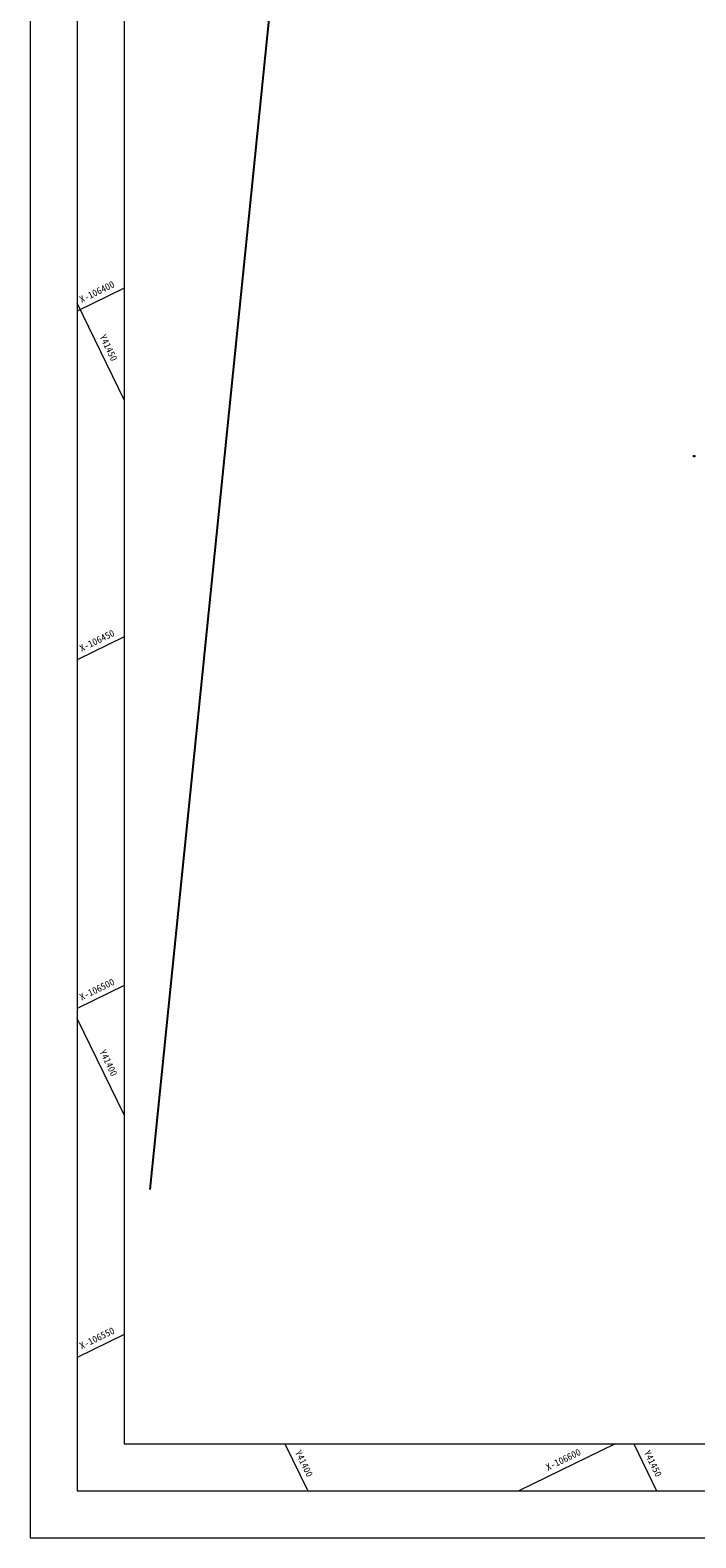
# Model space of a CAD drawing. Units: millimetres, scale not verified. Extents: x 0 to 478532, y 0 to 420999.
# Drawn here: x 0 to 106131, y 0 to 240476 of the extents above; entities that cross this region are included whole.
import ezdxf
from ezdxf.enums import TextEntityAlignment as Align

# ---------------------------------------------------------------- set-up
doc = ezdxf.new("R2010")
doc.units = ezdxf.units.MM
doc.header["$LTSCALE"] = 500
for name, color, linetype, lineweight in [('BGD-EXST', 7, 'Continuous', 13), ('BMK-1', 171, 'Continuous', 25), ('TTL', 7, 'Continuous', 13), ('TTL-FRAM', 7, 'Continuous', 13), ('TTL-LINE', 7, 'Continuous', 13)]:
    doc.layers.add(name, color=color, linetype=linetype, lineweight=lineweight)
doc.styles.add('ＭＳ ゴシック', font='')
doc.styles.get('ＭＳ ゴシック').set_extended_font_data('MS Gothic')

msp = doc.modelspace()

# ---------------------------------------------------------------- linework, layer by layer
at = {"layer": 'BGD-EXST'}
msp.add_circle((105869.2, 172529.1), 125, dxfattribs=at)
at = {"layer": 'BMK-1'}
msp.add_line((56179.9, 420999.1), (19072, 55585.4), dxfattribs=at)
at = {"layer": 'TTL'}
for p, q in [((0, 297000), (0, 0)), ((0, 0), (420500, 0))]:
    msp.add_line(p, q, dxfattribs=at)
msp.add_lwpolyline([(7500, 7500), (413000, 7500), (413000, 289500), (7500, 289500)], close=True, dxfattribs=at)
at = {"layer": 'TTL-FRAM'}
msp.add_lwpolyline([(15000, 15000), (405500, 15000), (405500, 282000), (15000, 282000)], close=True, dxfattribs=at)
at = {"layer": 'TTL-LINE'}
for p, q in [((15000, 199339), (7500, 195681)), ((15000, 181534.6), (7500, 196911.9)), ((15000, 143708.9), (7500, 140050.9)), ((15000, 88078.8), (7500, 84420.8)), ((15000, 67476), (7500, 82853.3)), ((15000, 32448.7), (7500, 28790.7)), ((40594.3, 15000), (44252.2, 7500)), ((93283.4, 15000), (77906.2, 7500)), ((96224.3, 15000), (99882.3, 7500))]:
    msp.add_line(p, q, dxfattribs=at)

# ---------------------------------------------------------------- texts
at = {"layer": 'TTL-LINE', "style": 'ＭＳ ゴシック'}
for s, rotation, p in [('X-106400', 26, (11030.8, 197959.4)), ('Y41450', 296, (11699.4, 189442.4)), ('X-106450', 26, (11030.8, 142329.3)), ('X-106500', 26, (11030.8, 86699.2)), ('Y41400', 296, (11699.4, 75383.8)), ('X-106550', 26, (11030.8, 31069.1)), ('Y41400', 296, (42872.6, 11469.2)), ('X-106600', 26, (85375.6, 11699.4)), ('Y41450', 296, (98502.7, 11469.2))]:
    msp.add_text(s, height=1100, rotation=rotation, dxfattribs=at).set_placement(p, align=Align.BOTTOM_CENTER)

doc.saveas('drawing.dxf')
